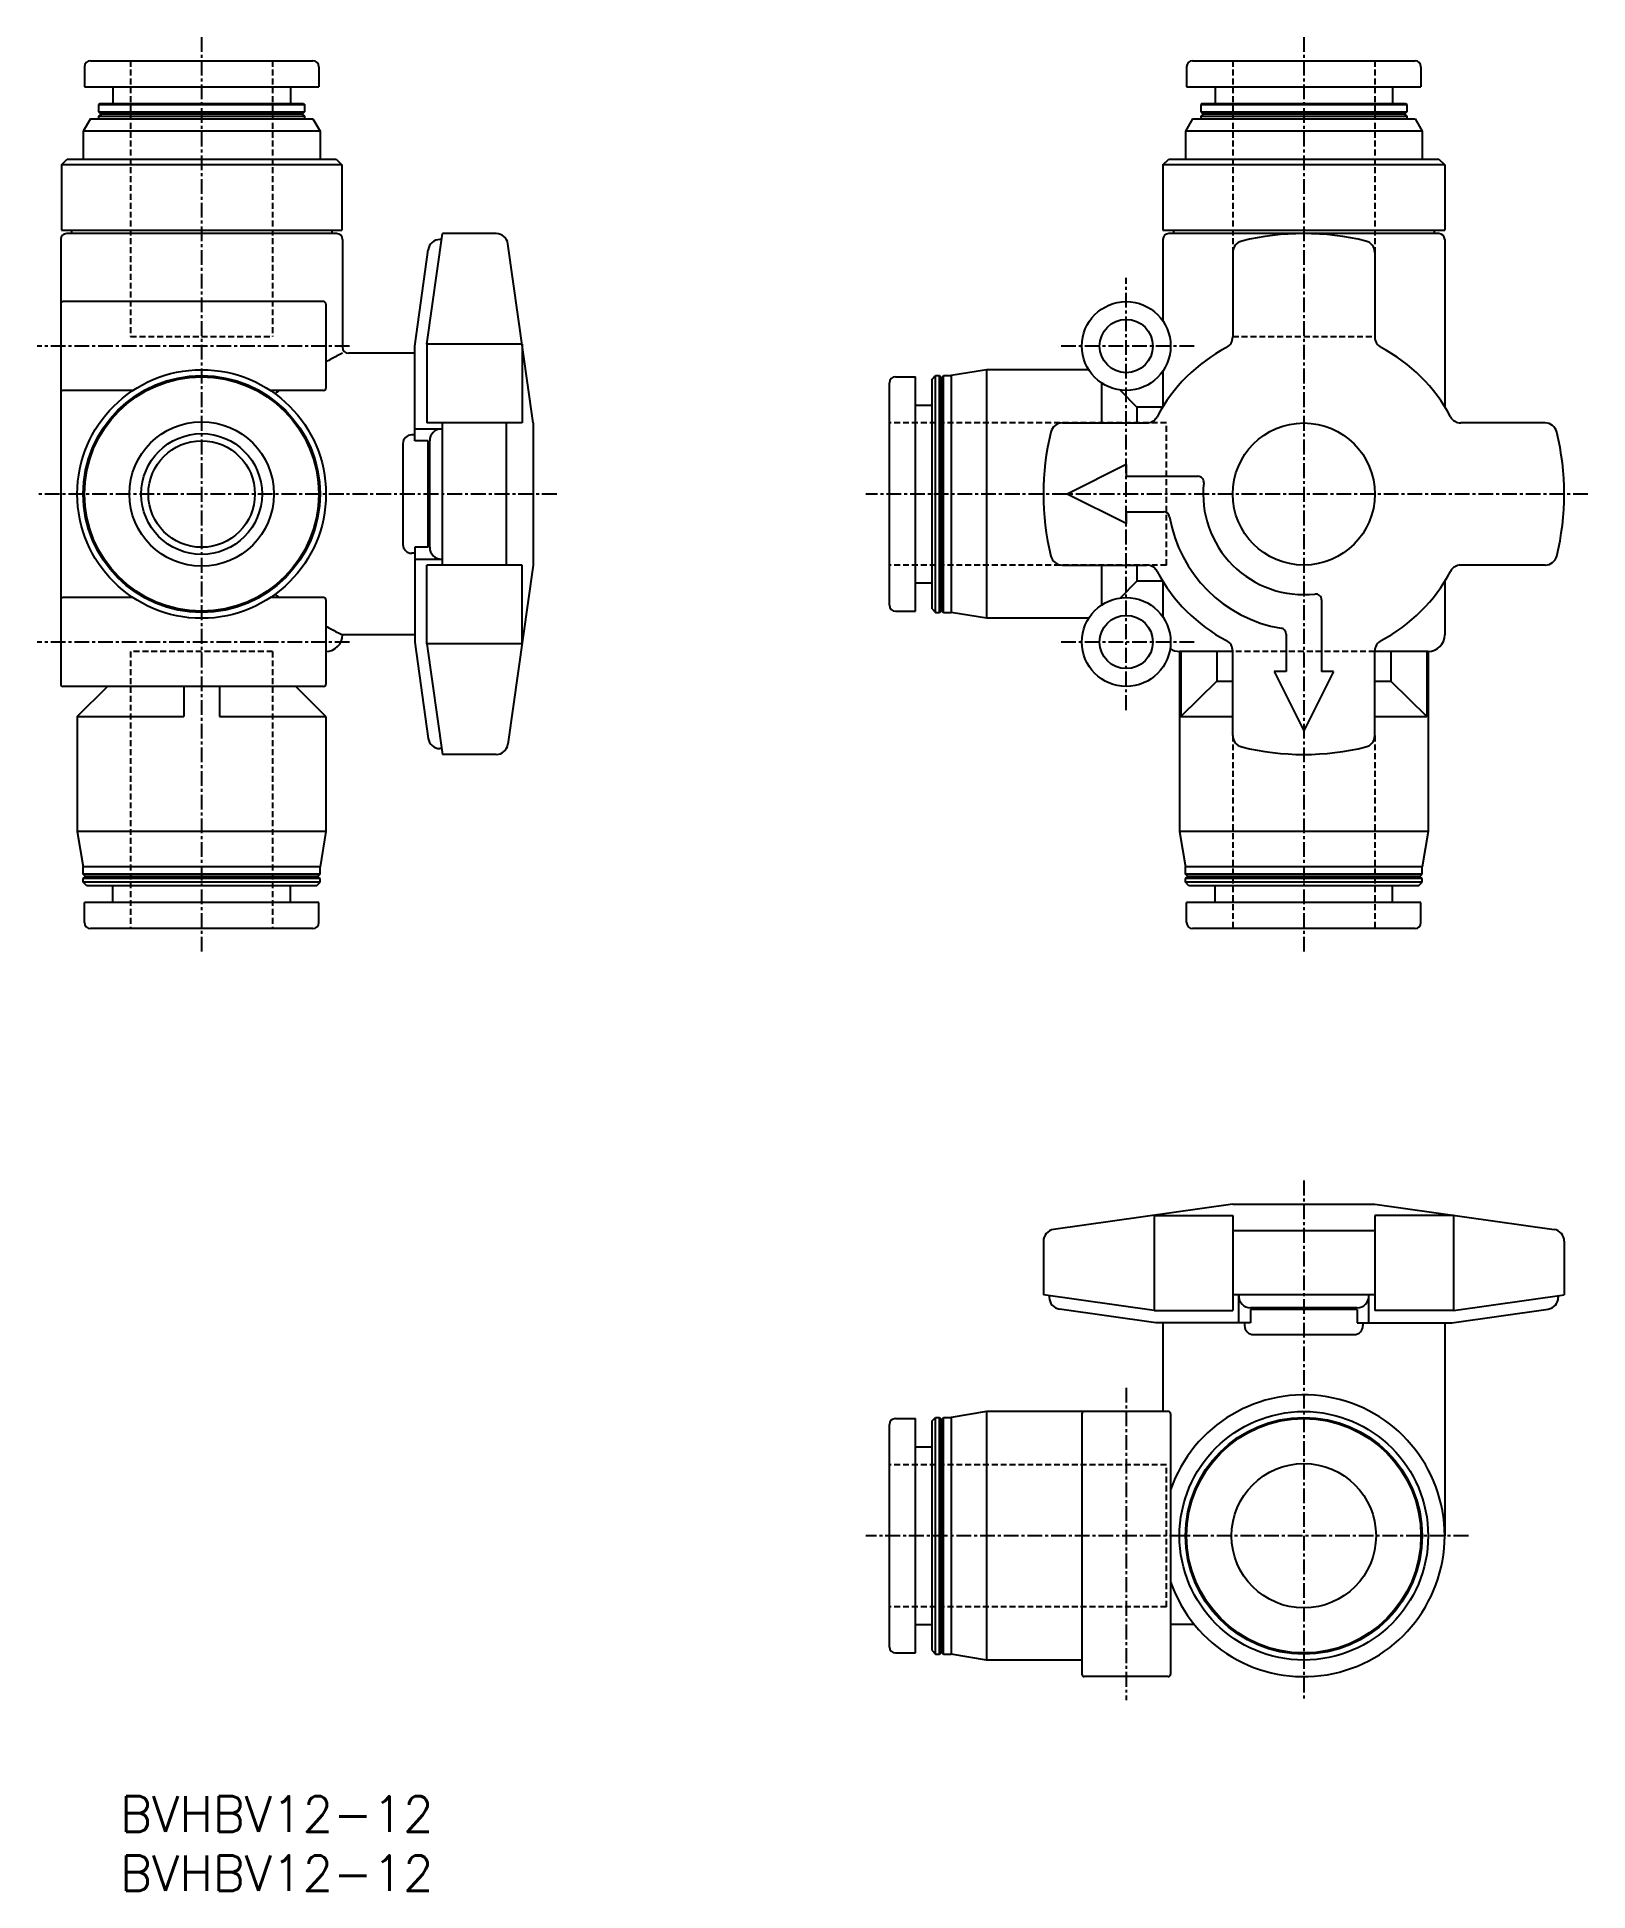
# Model space of a CAD drawing. Extents: x -7 to 124, y 0 to 157.
import ezdxf

# ---------------------------------------------------------------- set-up
doc = ezdxf.new("R2010")
doc.units = 0
doc.linetypes.add('CENTER', pattern=[2, 1.25, -0.25, 0.25, -0.25])
doc.linetypes.add('DASHED', pattern=[0.75, 0.5, -0.25])
doc.layers.get('0').update_dxf_attribs({"linetype": 'CONTINUOUS'})
doc.layers.add('CENTER', color=1, linetype='CENTER')
doc.styles.get("Standard").update_dxf_attribs({"font": 'txt.shx'})

msp = doc.modelspace()

# ---------------------------------------------------------------- linework, layer by layer
at = {"color": 7, "linetype": 'CONTINUOUS'}
for p, q in [((-2.999992, 154.1), (-2.999992, 152.4)), ((-2.499992, 154.6), (16.299998, 154.6)), ((16.799998, 154.1), (16.799998, 152.4)), ((90.100014, 154.1), (90.100014, 152.4)), ((90.600014, 154.6), (109.400017, 154.6)), ((109.900017, 154.1), (109.900017, 152.4)), ((-2.999992, 152.4), (16.799998, 152.4)), ((-0.600002, 152.4), (-0.600002, 151)), ((14.399998, 152.4), (14.399998, 151)), ((90.100014, 152.4), (109.900017, 152.4)), ((92.500023, 152.4), (92.500023, 151)), ((107.500023, 152.4), (107.500023, 151)), ((-1.800012, 150.9), (15.600018, 150.9)), ((-1.800012, 150.9), (-1.800012, 150.275)), ((-1.700002, 151), (-1.800002, 150.9)), ((-1.700002, 151), (15.500008, 151)), ((15.499998, 151), (15.599998, 150.90001)), ((15.600018, 150.9), (15.600018, 150.275)), ((91.300011, 150.9), (91.300011, 150.275)), ((91.300011, 150.9), (108.70002, 150.9)), ((91.40001, 151), (91.300012, 150.9)), ((91.400017, 151), (108.600014, 151)), ((108.600014, 151), (108.700013, 150.9)), ((108.70002, 150.9), (108.70002, 150.275)), ((-2.500002, 149.7), (-3.100002, 148.66076)), ((-2.499992, 149.7), (16.299998, 149.7)), ((-1.800012, 150.275), (15.600018, 150.275)), ((-1.800012, 149.925), (15.600018, 149.925)), ((-1.800012, 149.925), (-1.800012, 149.7)), ((-1.799992, 150.27501), (-1.599992, 150.1)), ((-1.599992, 150.1), (-1.799982, 149.92501)), ((15.399998, 150.1), (-1.600002, 150.1)), ((15.599998, 150.275), (15.399998, 150.1)), ((15.400008, 150.10001), (15.600008, 149.925)), ((15.600018, 149.925), (15.600018, 149.7)), ((16.300018, 149.70001), (16.900018, 148.66077)), ((90.600014, 149.7), (90.000015, 148.66077)), ((90.600014, 149.7), (109.400017, 149.7)), ((91.300011, 150.275), (108.70002, 150.275)), ((91.300011, 149.925), (91.300011, 149.7)), ((91.300011, 149.925), (108.70002, 149.925)), ((91.500008, 150.09999), (91.300013, 149.925)), ((91.300015, 150.275), (91.500016, 150.09999)), ((108.500023, 150.1), (91.500023, 150.1)), ((108.70002, 150.275), (108.500014, 150.09999)), ((108.500014, 150.1), (108.700014, 149.925)), ((108.70002, 149.925), (108.70002, 149.7)), ((109.400015, 149.7), (110.000016, 148.66077)), ((16.899998, 148.66077), (-3.100002, 148.66077)), ((-3.100002, 148.66077), (-3.100002, 146.3)), ((16.899998, 148.66077), (16.899998, 146.3)), ((90.000023, 148.66077), (90.000023, 146.3)), ((110.000023, 148.66077), (90.000023, 148.66077)), ((110.000023, 148.66077), (110.000023, 146.3)), ((-4.950002, 145.8), (-4.950002, 140.3)), ((18.750008, 145.8), (-4.950002, 145.8)), ((-4.949982, 145.80001), (-4.449992, 146.3)), ((-4.450002, 146.3), (18.250008, 146.3)), ((18.250008, 146.3), (18.749998, 145.80001)), ((18.750008, 145.8), (18.750008, 140.3)), ((111.900014, 145.8), (88.100017, 145.8)), ((88.100017, 145.8), (88.100017, 140.3)), ((88.100023, 145.80001), (88.600013, 146.3)), ((88.600017, 146.3), (111.400014, 146.3)), ((111.400022, 146.3), (111.900018, 145.80001)), ((111.900014, 145.8), (111.900014, 140.3)), ((-4.999992, 139.5), (-4.999992, 101.95)), ((-4.950002, 140.3), (18.750008, 140.3)), ((18.299998, 140), (-4.499992, 140)), ((-4.100002, 140.3), (-4.100002, 140)), ((17.899998, 140.3), (17.899998, 140)), ((18.799998, 139.5), (18.799998, 130.40001)), ((25.930798, 130.64912), (27.244978, 140)), ((27.174688, 139.5), (27.034158, 139.5)), ((31.782048, 140), (27.244968, 140)), ((88.100014, 139.5), (88.100014, 132.61009)), ((88.100017, 140.3), (111.900014, 140.3)), ((111.400017, 140), (88.600014, 140)), ((89.000023, 140.3), (89.000023, 140)), ((111.000023, 140.3), (111.000023, 140)), ((111.900017, 139.5), (111.900017, 125.37495)), ((24.900018, 130.5), (26.043898, 138.63917)), ((34.899998, 124), (32.772318, 139.13917)), ((94.000023, 138.39608), (94.000023, 131.26649)), ((106.000023, 138.39608), (106.000023, 131.26649)), ((17.199988, 134.25), (-4.800012, 134.25)), ((17.399998, 134.05), (17.399998, 126.95)), ((24.899998, 122.5), (24.899998, 130.5)), ((33.965528, 130.64911), (25.930798, 130.64911)), ((25.930798, 130.64911), (25.930798, 124)), ((33.965528, 130.64911), (33.965528, 124)), ((24.899998, 129.90001), (19.299998, 129.90001)), ((73.200004, 128.5), (70.200003, 128)), ((81.827889, 128.5), (73.20002, 128.5)), ((73.20002, 128.5), (73.20002, 107.5)), ((65.000008, 108.60001), (65.000008, 127.40001)), ((65.500008, 127.90001), (67.20002, 127.90001)), ((67.20002, 108.10001), (67.20002, 127.90001)), ((68.600014, 127.7), (68.900008, 127.99999)), ((68.600014, 108.3), (68.600014, 127.7)), ((68.900032, 108), (68.900032, 128)), ((68.900032, 128), (69.225014, 128)), ((69.225014, 108), (69.225014, 128)), ((69.225014, 128), (69.400014, 127.8)), ((69.400019, 127.8), (69.575014, 128)), ((69.400032, 108.2), (69.400032, 127.8)), ((69.57502, 108), (69.57502, 128)), ((69.57502, 128), (70.20002, 128)), ((70.20002, 128), (70.20002, 108)), ((82.900032, 127.39316), (82.900032, 124)), ((88.100014, 128.38991), (88.100014, 125.37495)), ((1.095928, 126.75), (-4.800012, 126.75)), ((17.199988, 126.75), (12.704108, 126.75)), ((67.20002, 125.5), (68.600014, 125.5)), ((84.483439, 126.78576), (85.900024, 125.34847)), ((85.900032, 125.34846), (85.900032, 124)), ((88.083641, 125.34846), (85.900032, 125.34846)), ((33.965528, 124), (25.930798, 124)), ((27.244968, 112), (27.244968, 124)), ((32.651348, 112), (32.651348, 124)), ((33.399998, 124), (33.399998, 124)), ((34.899998, 124), (34.899998, 112)), ((79.603951, 124), (86.733529, 124)), ((120.396096, 124), (113.266518, 124)), ((23.899998, 122.25), (23.899998, 113.75)), ((24.899998, 123), (24.649998, 123)), ((24.899998, 123.5), (27.244968, 123.5)), ((26.024328, 122.5), (24.899998, 122.5)), ((26.024328, 113.5), (26.024328, 122.5)), ((26.164868, 113.5), (26.164868, 122.5)), ((85.000023, 120.499989), (80.000023, 117.99999)), ((85.000023, 120.5), (85.000023, 119.5)), ((85.000023, 119.5), (91.055753, 119.5)), ((85.000013, 115.499996), (80.000023, 117.999994)), ((85.000023, 116.5), (85.000023, 115.5)), ((85.000023, 116.5), (88.167853, 116.5)), ((24.899998, 113), (24.649998, 113)), ((26.024328, 113.5), (24.899998, 113.5)), ((24.899998, 113.5), (24.899998, 105.5)), ((24.899998, 112.5), (27.244968, 112.5)), ((25.930798, 105.35089), (25.930798, 112)), ((33.965528, 112), (25.930798, 112)), ((34.900018, 112.00001), (32.772348, 96.86082)), ((33.399998, 112), (33.399998, 112)), ((33.965528, 105.35089), (33.965528, 112)), ((79.603951, 112), (86.733529, 112)), ((82.900032, 112), (82.900032, 108.60684)), ((85.900032, 112), (85.900032, 110.65154)), ((120.396096, 112), (113.266518, 112)), ((67.20002, 110.5), (68.600014, 110.5)), ((84.483437, 109.21425), (85.900017, 110.65153)), ((88.083641, 110.65154), (85.900032, 110.65154)), ((88.100014, 110.62505), (88.100014, 107.61009)), ((111.900017, 110.62505), (111.900017, 106.10001)), ((1.095928, 109.25), (-4.800012, 109.25)), ((17.199988, 109.25), (12.704108, 109.25)), ((17.399998, 109.05), (17.399998, 101.95)), ((65.500008, 108.10001), (67.20002, 108.10001)), ((68.600014, 108.3), (68.900013, 108)), ((69.225015, 108), (69.40001, 108.19999)), ((69.400024, 108.20001), (69.575024, 108.00001)), ((101.500023, 109.055725), (101.500023, 102.999985)), ((68.900032, 108), (69.225014, 108)), ((69.57502, 108), (70.20002, 108)), ((73.200025, 107.50001), (70.200025, 108.00001)), ((81.827889, 107.5), (73.20002, 107.5)), ((24.899998, 106.10001), (18.799998, 106.10001)), ((18.799998, 106.10001), (18.799998, 106.10001)), ((24.899988, 105.5), (26.043878, 97.36082)), ((25.930778, 105.35089), (27.244958, 96)), ((33.965528, 105.35089), (25.930798, 105.35089)), ((98.500023, 106.167832), (98.500023, 102.999985)), ((89.500023, 104.7), (89.500023, 89.5)), ((94.000023, 104.7), (89.500023, 104.7)), ((89.60772, 104.7), (89.60772, 99.2)), ((92.651543, 104.7), (92.651543, 102.2)), ((94.000023, 97.60393), (94.000023, 104.73351)), ((106.000023, 97.60393), (106.000023, 104.73351)), ((110.500023, 104.7), (106.000023, 104.7)), ((107.348488, 104.7), (107.348488, 102.2)), ((110.392327, 104.7), (110.392327, 99.2)), ((110.500023, 104.7), (110.500023, 89.5)), ((92.651556, 102.20001), (89.607704, 99.2)), ((92.651543, 102.2), (94.000023, 102.2)), ((97.500023, 102.99999), (100.000013, 98.000008)), ((98.500023, 102.999985), (97.500023, 102.999985)), ((102.500013, 103.000002), (100.000013, 97.999994)), ((102.500023, 102.999985), (101.500023, 102.999985)), ((106.000023, 102.2), (107.348488, 102.2)), ((107.348494, 102.20001), (110.392329, 99.20001)), ((17.199988, 101.75), (-4.800012, 101.75)), ((-3.599992, 99.20001), (-1.049992, 101.75)), ((5.399998, 101.75), (5.399998, 99.2)), ((8.399998, 101.75), (8.399998, 99.2)), ((17.400018, 99.20001), (14.850008, 101.75001)), ((-3.600002, 99.2), (5.399998, 99.2)), ((-3.600002, 99.2), (-3.600002, 89.5)), ((8.399998, 99.2), (17.399998, 99.2)), ((17.399998, 99.2), (17.399998, 89.5)), ((89.60772, 99.2), (94.000023, 99.2)), ((106.000023, 99.2), (110.392327, 99.2)), ((27.174688, 96.5), (27.034158, 96.5)), ((31.782048, 96), (27.244968, 96)), ((17.399998, 89.5), (-3.600002, 89.5)), ((-3.600002, 89.5), (-3.100002, 86.5)), ((17.399998, 89.50001), (16.899998, 86.5)), ((110.500023, 89.5), (89.500023, 89.5)), ((89.500029, 89.50001), (90.000029, 86.50001)), ((110.500012, 89.5), (110.000012, 86.5)), ((-3.100002, 85.875), (-3.100002, 86.5)), ((16.899998, 86.5), (-3.100002, 86.5)), ((16.899998, 85.875), (16.899998, 86.5)), ((110.000023, 86.5), (90.000023, 86.5)), ((90.000023, 85.875), (90.000023, 86.5)), ((110.000023, 85.875), (110.000023, 86.5)), ((16.899998, 85.875), (-3.100002, 85.875)), ((-3.100002, 85.2), (-3.100002, 85.52501)), ((16.899998, 85.52501), (-3.100002, 85.52501)), ((16.899998, 85.2), (-3.100002, 85.2)), ((-2.899992, 85.70001), (-3.099992, 85.87501)), ((-3.099992, 85.52501), (-2.899992, 85.70001)), ((-2.799992, 84.9), (-3.099992, 85.2)), ((16.699988, 85.7), (-2.899982, 85.7)), ((16.600018, 84.90001), (-2.800012, 84.90001)), ((-0.600002, 83.5), (-0.600002, 84.90001)), ((14.399998, 83.5), (14.399998, 84.90001)), ((16.599998, 84.89999), (16.900008, 85.20001)), ((16.699998, 85.69999), (16.900018, 85.87501)), ((16.899998, 85.525), (16.700008, 85.7)), ((16.899998, 85.2), (16.899998, 85.52501)), ((90.000014, 85.52499), (90.200009, 85.69999)), ((90.300013, 84.9), (90.000014, 85.2)), ((110.000023, 85.875), (90.000023, 85.875)), ((110.000023, 85.52501), (90.000023, 85.52501)), ((90.000023, 85.2), (90.000023, 85.52501)), ((110.000023, 85.2), (90.000023, 85.2)), ((90.200028, 85.70001), (90.000028, 85.87501)), ((109.800011, 85.7), (90.20002, 85.7)), ((109.70002, 84.90001), (90.300011, 84.90001)), ((92.500023, 83.5), (92.500023, 84.90001)), ((107.500023, 83.5), (107.500023, 84.90001)), ((109.70003, 84.90001), (110.000023, 85.2)), ((109.800021, 85.7), (110.000016, 85.875)), ((110.000018, 85.525), (109.800021, 85.7)), ((110.000023, 85.2), (110.000023, 85.52501)), ((16.799998, 83.5), (-2.999992, 83.5)), ((-2.999992, 81.8), (-2.999992, 83.5)), ((16.799998, 81.8), (16.799998, 83.5)), ((90.100014, 81.8), (90.100014, 83.5)), ((109.900017, 83.5), (90.100014, 83.5)), ((109.900017, 81.8), (109.900017, 83.5)), ((16.299998, 81.3), (-2.499992, 81.3)), ((109.400017, 81.3), (90.600014, 81.3)), ((94.000008, 58), (78.860825, 55.87232)), ((94, 58), (106, 58)), ((105.999991, 58.00001), (121.139172, 55.87234)), ((87.350891, 57.06554), (87.350891, 49.03079)), ((87.350891, 57.06554), (94, 57.06554)), ((94, 57.06554), (94, 49.03079)), ((94, 56.5), (94, 56.5)), ((106, 57.06554), (106, 49.03079)), ((112.649109, 57.06554), (106, 57.06554)), ((106, 56.5), (106, 56.5)), ((112.649109, 57.06554), (112.649109, 49.03079)), ((77.999985, 54.88206), (77.999985, 50.34497)), ((106, 55.75134), (94, 55.75134)), ((122, 54.88206), (122, 50.34497)), ((87.35088, 49.03079), (77.999997, 50.34497)), ((78.499985, 50.2747), (78.499985, 50.13416)), ((106, 50.34497), (94, 50.34497)), ((94.5, 48), (94.5, 50.34497)), ((105.5, 48), (105.5, 50.34497)), ((112.649104, 49.03078), (122.000004, 50.34496)), ((121.5, 50.2747), (121.5, 50.13416)), ((87.499996, 48.00001), (79.360823, 49.14389)), ((87.350891, 49.03079), (94, 49.03079)), ((104.5, 49.26486), (95.5, 49.26486)), ((95.5, 49.12433), (95.5, 48)), ((104.5, 49.12433), (95.5, 49.12433)), ((104.5, 49.12433), (104.5, 48)), ((112.649109, 49.03079), (106, 49.03079)), ((112.500002, 47.99999), (120.639176, 49.14388)), ((95.5, 48), (87.5, 48)), ((88.099991, 48), (88.099991, 40.5)), ((95, 48), (95, 47.75)), ((95.75, 47), (104.25, 47)), ((104.5, 48), (112.5, 48)), ((105, 48), (105, 47.75)), ((111.899994, 48), (111.899994, 30)), ((64.999985, 20.60001), (64.999985, 39.40001)), ((65.499985, 39.90001), (67.199997, 39.90001)), ((67.199997, 20.10001), (67.199997, 39.90001)), ((68.599987, 39.7), (68.900002, 40.00001)), ((68.599991, 20.3), (68.599991, 39.7)), ((68.90001, 20), (68.90001, 40)), ((68.90001, 40), (69.224991, 40)), ((69.224988, 40), (69.399989, 39.8)), ((69.224991, 20), (69.224991, 40)), ((69.400005, 39.80001), (69.575, 40.00001)), ((69.40001, 20.2), (69.40001, 39.8)), ((69.574997, 20), (69.574997, 40)), ((69.574997, 40), (70.199997, 40)), ((73.199985, 40.50001), (70.199985, 40.00001)), ((70.199997, 40), (70.199997, 20)), ((73.199997, 40.5), (73.199997, 19.5)), ((88.549988, 40.5), (73.199997, 40.5)), ((81.249985, 40.3), (81.249985, 18.3)), ((88.75, 40.3), (88.75, 18.3)), ((67.199997, 37.5), (68.599991, 37.5)), ((67.199997, 22.5), (68.599991, 22.5)), ((90.760941, 22.5), (88.75, 22.5)), ((65.499985, 20.10001), (67.199997, 20.10001)), ((68.599993, 20.3), (68.899992, 20)), ((68.90001, 20), (69.224991, 20)), ((69.224998, 20.00001), (69.399993, 20.2)), ((69.399999, 20.2), (69.574999, 20.00001)), ((69.574997, 20), (70.199997, 20)), ((73.199997, 19.50001), (70.199997, 20.00001)), ((81.249985, 19.5), (73.199997, 19.5)), ((88.549988, 18.10001), (81.449997, 18.10001))]:
    msp.add_line(p, q, dxfattribs=at)
at = {"color": 3, "linetype": 'DASHED'}
for p, q in [((0.899998, 154.6), (0.899998, 131.3)), ((12.899998, 154.6), (12.899998, 131.3)), ((94.000023, 154.6), (94.000023, 138.39608)), ((106.000023, 154.6), (106.000023, 138.39608)), ((0.899998, 131.3), (12.899998, 131.3)), ((94.000023, 131.3), (106.000023, 131.3)), ((88.400017, 124), (65.000008, 124)), ((88.400017, 112), (88.400017, 124)), ((88.400017, 112), (65.000008, 112)), ((0.899998, 104.7), (0.899998, 81.3)), ((12.899998, 104.7), (0.899998, 104.7)), ((12.899998, 104.7), (12.899998, 81.3)), ((106.000023, 104.7), (94.000023, 104.7)), ((94.000023, 97.60393), (94.000023, 81.3)), ((106.000023, 97.60393), (106.000023, 81.3)), ((88.399994, 36), (64.999985, 36)), ((88.399994, 24), (88.399994, 36)), ((88.399994, 24), (64.999985, 24))]:
    msp.add_line(p, q, dxfattribs=at)
at = {"color": 7, "linetype": 'CONTINUOUS'}
for points in [[(18.799998, 129.90001, 0.0030813439), (18.330638, 129.66169, 0.0030179505), (17.863968, 129.41753, 0.0029860966), (17.400308, 129.16781)], [(13.494348, 126.75001, 0.001152272), (13.363768, 126.65768, 0.0011702043), (13.233618, 126.56476, 0.0011889151), (13.103908, 126.47122)], [(13.103898, 109.5288, 0.0011888901), (13.233608, 109.43526, 0.0011701882), (13.363758, 109.34233, 0.0011522646), (13.494338, 109.25001)], [(17.399908, 106.83242, 0.0029867493), (17.863678, 106.58264, 0.0030182262), (18.330398, 106.33846, 0.0030828975), (18.799998, 106.10001)]]:
    msp.add_lwpolyline(points, format="xyb", dxfattribs=at)
for centre, radius in [((85.000008, 130.5), 3.75), ((85.000008, 130.5), 2.25), ((6.899998, 118), 10.5), ((6.899998, 118), 10), ((6.899998, 118), 9.9), ((6.899998, 118), 6.1), ((100.000023, 118), 6), ((6.899998, 118), 5.1), ((6.899998, 118), 4.5), ((85.000008, 105.5), 3.75), ((85.000008, 105.5), 2.25), ((100, 30), 10.5), ((100, 30), 10), ((100, 30), 9.9), ((100, 30), 6.1)]:
    msp.add_circle(centre, radius, dxfattribs=at)
for centre, radius, start, end in [((-2.499992, 154.1), 0.5, 90, 180), ((16.299998, 154.1), 0.5, 0, 90), ((90.600014, 154.1), 0.5, 90, 180), ((109.400017, 154.1), 0.5, 0, 90), ((-4.499992, 139.5), 0.5, 89.99999, 180), ((18.299998, 139.5), 0.5, 0, 90), ((27.034158, 138.5), 1, 90, 171.99998), ((27.034158, 138.5), 1, 90, 171.99998), ((31.782048, 139), 1, 8.000018, 90), ((88.600014, 139.5), 0.5, 90, 180), ((100.000023, 118), 22, 76.22585, 103.77415), ((111.400017, 139.5), 0.5, 0, 90), ((95.000023, 138.39608), 1, 103.77415, 180), ((105.000023, 138.39608), 1, 0, 76.2258), ((-4.800012, 134.05), 0.2, 89.99999, 180), ((17.199988, 134.05), 0.2, 0, 90), ((19.299998, 130.40001), 0.5, 180, 270), ((100.000023, 118), 14, 117.81814, 152.18186), ((93.000023, 131.26649), 1, 297.818117, 0.000003), ((107.000023, 131.26649), 1, 180, 242.18183), ((100.000023, 118), 14, 27.81814, 62.18186), ((-4.800012, 126.95), 0.2, 180, 270), ((17.199988, 126.95), 0.2, 270, 0), ((65.500008, 127.40001), 0.5, 90, 180), ((79.603951, 123), 1, 90, 166.22585), ((86.733529, 125), 1, 270, 332.181859), ((113.266518, 125), 1, 207.81813, 270), ((120.396096, 123), 1, 13.77416, 90), ((24.649998, 122.25), 0.75, 90, 180), ((27.164868, 122.5), 1, 90, 180), ((100.000023, 118), 22, 166.22586, 193.77414), ((100.000023, 118), 22, 346.225856, 13.77414), ((91.055753, 119), 0.5, 353.62065, 90), ((100.000023, 118), 8.5, 173.62063, 276.37937), ((88.167853, 116), 0.5, 9.5940312, 90), ((100.000023, 118), 11.5, 189.59407, 260.40593), ((24.649998, 113.75), 0.75, 180, 270), ((27.164868, 113.5), 1, 180, 270), ((79.603951, 113), 1, 193.77409, 270), ((120.396096, 113), 1, 270, 346.225892), ((86.733529, 111), 1, 27.81817, 90.00001), ((100.000023, 118), 14, 207.81815, 242.18186), ((100.000023, 118), 14, 297.818136, 332.181854), ((113.266518, 111), 1, 90, 152.18185), ((-4.800012, 109.05), 0.2, 89.99999, 180), ((17.199988, 109.05), 0.2, 0, 90), ((65.500008, 108.60001), 0.5, 180, 270), ((101.000023, 109.055725), 0.5, 0, 96.379347), ((98.000023, 106.167832), 0.5, 0, 80.405969), ((17.399998, 106.10001), 1.4, 270, 0), ((89.500023, 106.10001), 1.4, 235.58346, 270), ((93.000023, 104.73351), 1, 0, 62.1819), ((107.000023, 104.73351), 1, 117.81815, 180), ((110.500023, 106.10001), 1.4, 270, 0), ((-4.800012, 101.95), 0.2, 180, 270), ((17.199988, 101.95), 0.2, 270, 0), ((27.034158, 97.5), 1, 187.99991, 270), ((27.034158, 97.5), 1, 187.99991, 270), ((95.000023, 97.60393), 1, 180, 256.22584), ((105.000023, 97.60393), 1, 283.774108, 0), ((31.782048, 97), 1, 270, 352.00009), ((100.000023, 118), 22, 256.22585, 283.774144), ((-2.499992, 81.8), 0.5, 180, 270), ((16.299998, 81.8), 0.5, 270, 0), ((90.600014, 81.8), 0.5, 180, 270), ((109.400017, 81.8), 0.5, 270, 0), ((78.999985, 54.88206), 1, 98, 180), ((121, 54.88206), 1, 0, 82.00008), ((79.499985, 50.13416), 1, 180, 262), ((79.499985, 50.13416), 1, 180, 262), ((95.5, 50.26486), 1, 180, 270), ((104.5, 50.26486), 1, 270, 0), ((120.5, 50.13416), 1, 277.9999174, 0), ((120.5, 50.13416), 1, 277.9999174, 0), ((95.75, 47.75), 0.75, 180, 270), ((104.25, 47.75), 0.75, 270, 0), ((100, 30), 11.9, 199.0247, 160.9753), ((65.499985, 39.40001), 0.5, 90, 180), ((81.449997, 40.3), 0.2, 90, 180), ((88.549988, 40.3), 0.2, 0.000004, 90), ((65.499985, 20.60001), 0.5, 180, 270), ((81.449997, 18.3), 0.2, 180, 270), ((88.549988, 18.3), 0.2, 270, 0)]:
    msp.add_arc(centre, radius, start, end, dxfattribs=at)
for p in [(-4.999992, 130.5), (-4.999992, 105.5), (85.000008, 40.5), (85.000008, 18.10001)]:
    msp.add_point(p, dxfattribs=at)
at = {"layer": 'CENTER', "color": 1, "linetype": 'CENTER'}
for p, q in [((6.899998, 156.6), (6.899998, 79.3)), ((100.000023, 156.6), (100.000023, 79.3)), ((85.000008, 99.75), (85.000008, 136.25)), ((19.399998, 130.5), (-6.999992, 130.5)), ((90.750023, 130.5), (79.250008, 130.5)), ((36.900002, 118), (-6.999992, 118)), ((124.000023, 118), (63.000008, 118)), ((19.399998, 105.5), (-6.999992, 105.5)), ((90.750023, 105.5), (79.250008, 105.5)), ((100, 60), (100, 16.10001)), ((100, 60), (100, 45)), ((85.000008, 42.5), (85.000008, 16.09999)), ((113.899994, 30), (62.999985, 30))]:
    msp.add_line(p, q, dxfattribs=at)

# ---------------------------------------------------------------- texts
at = {"color": 7, "linetype": 'CONTINUOUS'}
for p in [(0, 5), (0, 0)]:
    msp.add_text('BVHBV12-12', height=3, dxfattribs=at).set_placement(p)

doc.saveas('drawing.dxf')
